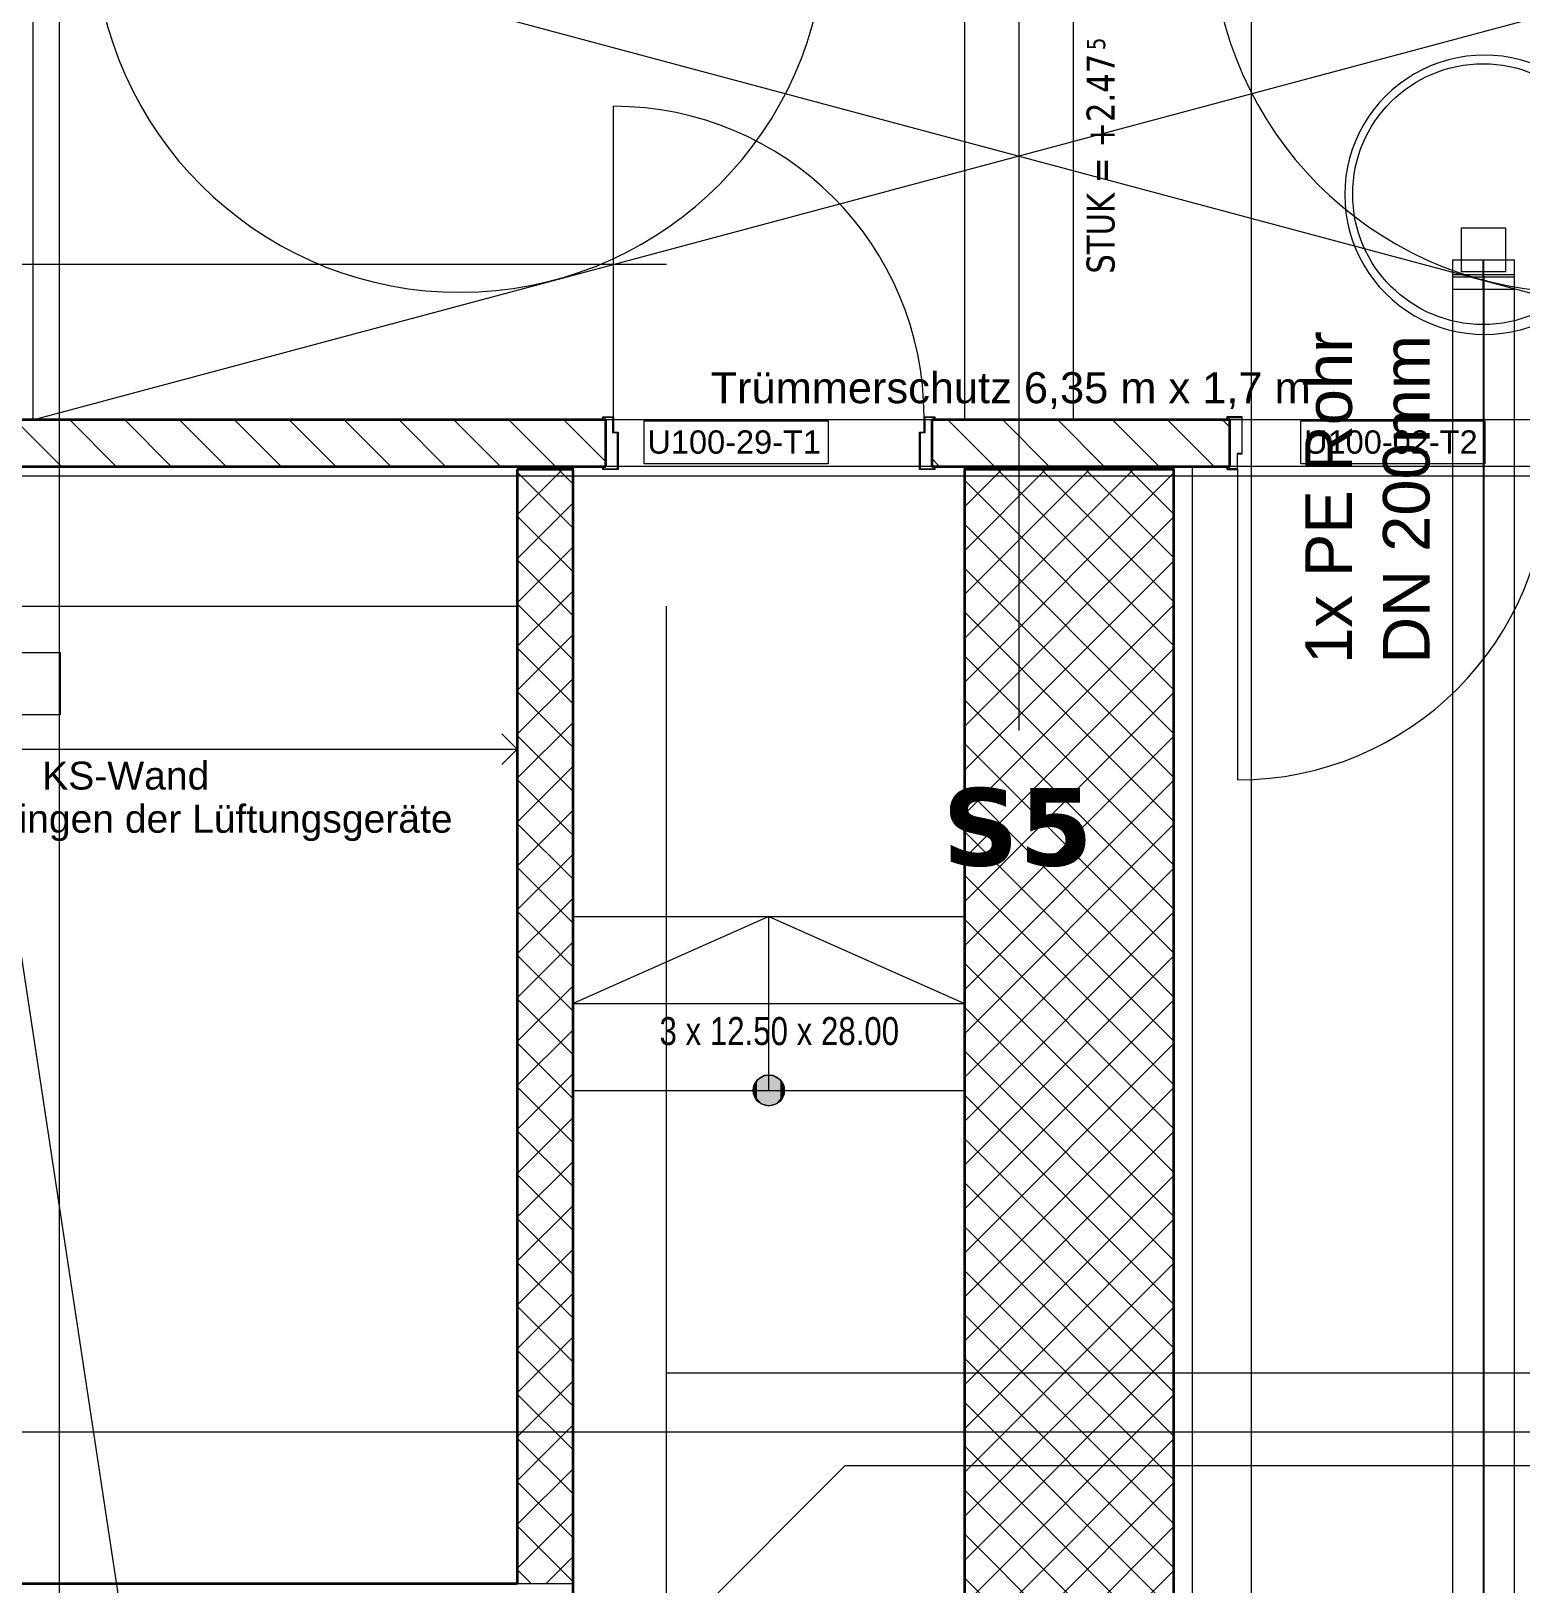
# Model space of a CAD drawing. Extents: x -1907 to 937, y -179 to 966.
# Drawn here: x -577.9 to -481.9, y 522.2 to 622.2 of the extents above; entities that cross this region are included whole.
import ezdxf
from ezdxf.lldxf.tags import DXFTag

# ---------------------------------------------------------------- set-up
doc = ezdxf.new("R2010")
doc.units = 0
doc.layers.get('0').update_dxf_attribs({"lineweight": 13})
for name, color, linetype, lineweight in [('A-____-NOTE-TEXT', 7, 'Continuous', 9), ('A-DETL-____-HDLN', 7, '_Verdeckte Linien_', 9), ('A-DETL-GENF-HDLN', 7, '_Verdeckte Linien_', 9), ('A-DOOR-____-HDLN', 7, '_Verdeckte Linien_', 9), ('A-DOOR-____-IDEN', 7, 'Continuous', 5), ('A-DOOR-____-OTLN', 7, 'Continuous', 9), ('A-DOOR-FRAM-MCUT', 7, 'Continuous', 9), ('A-DOOR-OPNG-OTLN', 7, 'Continuous', 9), ('A-FLOR-____-OTLN', 7, 'Continuous', 9), ('A-GENM-____-OTLN', 7, 'Continuous', 9), ('A-WALL-____-MCUT', 7, 'Continuous', 35), ('A-WALL-____-PATT', 7, 'Continuous', 35), ('S-GRID-____-OTLN', 7, 'Continuous', 5), ('S-STRS-____-IDEN', 7, 'Continuous', 9), ('S-STRS-____-OTLN', 7, 'Continuous', 9), ('Text', 7, 'Continuous', 5)]:
    doc.layers.add(name, color=color, linetype=linetype, lineweight=lineweight)
for name, color, linetype, lineweight, true_color in [('A-DETL-____-OTLN', 5, 'Continuous', 9, 0x0000ff), ('EL01_WAN_Röhre Boden', 7, 'Continuous', 13, 0xff6666), ('EL01_WAN_Röhre Boden Typ', 1, 'Continuous', 13, 0xff0000), ('EL01_WAN_Schlaufkasten', 1, 'Continuous', 13, 0xff0000), ('S-GRID-____-IDEN', 7, 'Continuous', 9, 0x5555aa)]:
    doc.layers.add(name, color=color, linetype=linetype, lineweight=lineweight, true_color=true_color)
doc.styles.get("Standard").update_dxf_attribs({"font": 'arial.ttf'})
tags = doc.linetypes.add('_Rasterlinie_', pattern=[0.375, 0.2, -0.05, 0.075, -0.05]).pattern_tags.tags
tags[10:11] = [DXFTag(74, 4), DXFTag(75, 0), DXFTag(340, '0'), DXFTag(46, 1.0), DXFTag(50, 0.0), DXFTag(44, 0.0), DXFTag(45, 0.0)]
tags[8:9] = [DXFTag(74, 4), DXFTag(75, 0), DXFTag(340, '0'), DXFTag(46, 1.0), DXFTag(50, 0.0), DXFTag(44, 0.0), DXFTag(45, 0.0)]
tags[6:7] = [DXFTag(74, 4), DXFTag(75, 0), DXFTag(340, '0'), DXFTag(46, 1.0), DXFTag(50, 0.0), DXFTag(44, 0.0), DXFTag(45, 0.0)]
tags[4:5] = [DXFTag(74, 4), DXFTag(75, 0), DXFTag(340, '0'), DXFTag(46, 1.0), DXFTag(50, 0.0), DXFTag(44, 0.0), DXFTag(45, 0.0)]
tags = doc.linetypes.add('_Strichliert - Fein_', pattern=[0.15, 0.1, -0.05]).pattern_tags.tags
tags[6:7] = [DXFTag(74, 4), DXFTag(75, 0), DXFTag(340, '0'), DXFTag(46, 1.0), DXFTag(50, 0.0), DXFTag(44, 0.0), DXFTag(45, 0.0)]
tags[4:5] = [DXFTag(74, 4), DXFTag(75, 0), DXFTag(340, '0'), DXFTag(46, 1.0), DXFTag(50, 0.0), DXFTag(44, 0.0), DXFTag(45, 0.0)]
tags = doc.linetypes.add('_Verdeckte Linien_', pattern=[0.15, 0.1, -0.05]).pattern_tags.tags
tags[6:7] = [DXFTag(74, 4), DXFTag(75, 0), DXFTag(340, '0'), DXFTag(46, 1.0), DXFTag(50, 0.0), DXFTag(44, 0.0), DXFTag(45, 0.0)]
tags[4:5] = [DXFTag(74, 4), DXFTag(75, 0), DXFTag(340, '0'), DXFTag(46, 1.0), DXFTag(50, 0.0), DXFTag(44, 0.0), DXFTag(45, 0.0)]
tags = doc.linetypes.add('ACAD_ISO03W100', pattern=[30, 12, -18]).pattern_tags.tags
tags[6:7] = [DXFTag(74, 4), DXFTag(75, 0), DXFTag(340, '0'), DXFTag(46, 0.0), DXFTag(50, 0.0), DXFTag(44, 0.0), DXFTag(45, 0.0)]
tags[4:5] = [DXFTag(74, 4), DXFTag(75, 0), DXFTag(340, '0'), DXFTag(46, 0.0), DXFTag(50, 0.0), DXFTag(44, 0.0), DXFTag(45, 0.0)]
tags = doc.linetypes.add('Grundrissdarstellung Sturz', pattern=[0.25, 0.15, -0.05, 0, -0.05]).pattern_tags.tags
tags[10:11] = [DXFTag(74, 4), DXFTag(75, 0), DXFTag(340, '0'), DXFTag(46, 1.0), DXFTag(50, 0.0), DXFTag(44, 0.0), DXFTag(45, 0.0)]
tags[8:9] = [DXFTag(74, 4), DXFTag(75, 0), DXFTag(340, '0'), DXFTag(46, 1.0), DXFTag(50, 0.0), DXFTag(44, 0.0), DXFTag(45, 0.0)]
tags[6:7] = [DXFTag(74, 4), DXFTag(75, 0), DXFTag(340, '0'), DXFTag(46, 1.0), DXFTag(50, 0.0), DXFTag(44, 0.0), DXFTag(45, 0.0)]
tags[4:5] = [DXFTag(74, 4), DXFTag(75, 0), DXFTag(340, '0'), DXFTag(46, 1.0), DXFTag(50, 0.0), DXFTag(44, 0.0), DXFTag(45, 0.0)]
tags = doc.linetypes.add('STRICHPUNKT2', pattern=[12.7, 6.35, -3.175, 0, -3.175]).pattern_tags.tags
tags[10:11] = [DXFTag(74, 4), DXFTag(75, 0), DXFTag(340, '0'), DXFTag(46, 0.0), DXFTag(50, 0.0), DXFTag(44, 0.0), DXFTag(45, 0.0)]
tags[8:9] = [DXFTag(74, 4), DXFTag(75, 0), DXFTag(340, '0'), DXFTag(46, 0.0), DXFTag(50, 0.0), DXFTag(44, 0.0), DXFTag(45, 0.0)]
tags[6:7] = [DXFTag(74, 4), DXFTag(75, 0), DXFTag(340, '0'), DXFTag(46, 0.0), DXFTag(50, 0.0), DXFTag(44, 0.0), DXFTag(45, 0.0)]
tags[4:5] = [DXFTag(74, 4), DXFTag(75, 0), DXFTag(340, '0'), DXFTag(46, 0.0), DXFTag(50, 0.0), DXFTag(44, 0.0), DXFTag(45, 0.0)]

# ---------------------------------------------------------------- blocks, each defined once
blk = doc.blocks.new('Referenz-A0UJ2810XE', base_point=(-1920.13, -159.41))
at = {"layer": 'A-DETL-____-HDLN', "color": 0, "linetype": '_Verdeckte Linien_', "ltscale": 0.13}
for p, q in [((-536.96, 607.15), (-701.36, 607.15)), ((-536.96, 333.75), (-536.96, 585.15)), ((-536.96, 535.75), (-340.66, 535.75)), ((-540.86, 514.35), (-525.46, 529.75)), ((-340.66, 529.75), (-525.46, 529.75))]:
    blk.add_line(p, q, dxfattribs=at)
at = {"layer": 'A-DETL-____-OTLN', "color": 0, "linetype": '_Strichliert - Fein_', "ltscale": 0.13}
blk.add_line((-503.06, 430.75), (-503.06, 594.15), dxfattribs=at)
at = {"layer": 'A-DETL-____-OTLN', "color": 0, "linetype": 'Continuous', "ltscale": 0.13}
for p, q in [((-546.56, 574.93), (-546.56, 577.93)), ((-546.56, 575.93), (-547.55, 576.92)), ((-602.56, 575.93), (-546.56, 575.93)), ((-546.56, 575.93), (-547.55, 574.94))]:
    blk.add_line(p, q, dxfattribs=at)
at = {"layer": 'A-DETL-GENF-HDLN', "color": 0, "linetype": '_Verdeckte Linien_', "ltscale": 0.13}
for p, q in [((-577.76, 631.15), (-577.76, 597.15)), ((-577.76, 597.15), (-450.76, 631.15)), ((-577.76, 631.15), (-450.76, 597.15)), ((-450.76, 597.15), (-577.76, 597.15)), ((-583.31, 594.15), (-556.76, 419.27))]:
    blk.add_line(p, q, dxfattribs=at)
at = {"layer": 'A-DOOR-____-HDLN', "color": 0, "linetype": '_Verdeckte Linien_', "ltscale": 0.13}
for centre, major_axis in [((-550.26, 628.95), (-23.49, -2.11)), ((-478.26, 628.95), (-23.5, -2))]:
    blk.add_ellipse(centre, major_axis=major_axis, ratio=1, start_param=0, end_param=2.96706, dxfattribs=at)
at = {"layer": 'A-DOOR-____-IDEN', "color": 0, "linetype": 'Continuous', "ltscale": 0.13}
for p, q in [((-538.38, 597.09), (-526.54, 597.09)), ((-538.38, 594.31), (-538.38, 597.09)), ((-526.54, 597.09), (-526.54, 594.31)), ((-496.08, 597.09), (-484.24, 597.09)), ((-496.08, 594.31), (-496.08, 597.09)), ((-484.24, 597.09), (-484.24, 594.31)), ((-526.54, 594.31), (-538.38, 594.31)), ((-484.24, 594.31), (-496.08, 594.31))]:
    blk.add_line(p, q, dxfattribs=at)
at = {"layer": 'A-DOOR-____-OTLN', "color": 0, "linetype": 'Grundrissdarstellung Sturz', "ltscale": 0.13}
for p, q in [((-517.76, 631.15), (-517.76, 597.15)), ((-510.76, 631.15), (-510.76, 597.15)), ((-519.86, 597.15), (-540.86, 597.15)), ((-479.66, 597.15), (-500.66, 597.15)), ((-519.86, 594.15), (-540.86, 594.15)), ((-479.66, 594.15), (-500.66, 594.15))]:
    blk.add_line(p, q, dxfattribs=at)
at = {"layer": 'A-DOOR-FRAM-MCUT', "color": 0, "linetype": 'Continuous', "ltscale": 0.13}
for p, q in [((-541.06, 597.15), (-541.06, 597.35)), ((-541.06, 597.35), (-540.36, 597.35)), ((-541.02, 597.31), (-541.02, 597.15)), ((-540.4, 597.31), (-541.02, 597.31)), ((-540.4, 596.31), (-540.4, 597.31)), ((-540.36, 597.35), (-540.36, 596.35)), ((-520.36, 596.35), (-520.36, 597.35)), ((-520.36, 597.35), (-519.66, 597.35)), ((-520.32, 597.31), (-520.32, 596.31)), ((-519.7, 597.31), (-520.32, 597.31)), ((-519.7, 597.15), (-519.7, 597.31)), ((-519.66, 597.35), (-519.66, 597.15)), ((-499.86, 597.35), (-500.86, 597.35)), ((-500.86, 597.35), (-500.86, 597.15)), ((-500.82, 597.15), (-500.82, 597.31)), ((-500.82, 597.31), (-499.9, 597.31)), ((-499.9, 597.31), (-499.9, 594.99)), ((-499.86, 594.95), (-499.86, 597.35)), ((-541.02, 597.15), (-541.06, 597.15)), ((-540.1, 596.31), (-540.4, 596.31)), ((-540.36, 596.35), (-540.06, 596.35)), ((-540.1, 593.99), (-540.1, 596.31)), ((-540.06, 596.35), (-540.06, 593.95)), ((-520.66, 596.35), (-520.36, 596.35)), ((-520.66, 593.95), (-520.66, 596.35)), ((-520.62, 596.31), (-520.62, 593.99)), ((-520.32, 596.31), (-520.62, 596.31)), ((-519.66, 597.15), (-519.7, 597.15)), ((-500.86, 597.15), (-500.82, 597.15)), ((-499.9, 594.99), (-500.2, 594.99)), ((-500.2, 594.99), (-500.2, 593.99)), ((-500.16, 593.95), (-500.16, 594.95)), ((-500.16, 594.95), (-499.86, 594.95)), ((-541.06, 594.15), (-541.02, 594.15)), ((-541.06, 593.95), (-541.06, 594.15)), ((-540.06, 593.95), (-541.06, 593.95)), ((-541.02, 594.15), (-541.02, 593.99)), ((-541.02, 593.99), (-540.1, 593.99)), ((-519.66, 593.95), (-520.66, 593.95)), ((-520.62, 593.99), (-519.7, 593.99)), ((-519.7, 594.15), (-519.66, 594.15)), ((-519.7, 593.99), (-519.7, 594.15)), ((-519.66, 594.15), (-519.66, 593.95)), ((-500.82, 594.15), (-500.86, 594.15)), ((-500.86, 594.15), (-500.86, 593.95)), ((-500.86, 593.95), (-500.16, 593.95)), ((-500.82, 593.99), (-500.82, 594.15)), ((-500.2, 593.99), (-500.82, 593.99))]:
    blk.add_line(p, q, dxfattribs=at)
at = {"layer": 'A-DOOR-OPNG-OTLN', "color": 0, "linetype": 'Continuous', "ltscale": 0.13}
for p, q in [((-540.36, 597.35), (-540.36, 617.35)), ((-500.16, 593.95), (-500.16, 573.95))]:
    blk.add_line(p, q, dxfattribs=at)
for centre, major_axis in [((-540.36, 597.35), (20, 0)), ((-500.16, 593.95), (0, -20))]:
    blk.add_ellipse(centre, major_axis=major_axis, ratio=1, start_param=0, end_param=1.570796, dxfattribs=at)
at = {"layer": 'A-FLOR-____-OTLN', "color": 0, "linetype": 'Continuous', "ltscale": 0.13}
for p, q in [((-542.96, 594.15), (-542.96, 593.95)), ((-517.76, 593.95), (-517.76, 594.15)), ((-504.26, 594.15), (-504.26, 593.95)), ((-602.56, 585.15), (-546.56, 585.15)), ((-542.96, 565.15), (-517.76, 565.15))]:
    blk.add_line(p, q, dxfattribs=at)
for major_axis in [(9, 0), (-9, 0)]:
    blk.add_ellipse((-484.26, 611.65), major_axis=major_axis, ratio=1, start_param=0, end_param=3.141593, dxfattribs=at)
at = {"layer": 'A-GENM-____-OTLN', "color": 0, "linetype": 'Continuous', "ltscale": 0.13}
for major_axis in [(9, 0), (-9, 0)]:
    blk.add_ellipse((-484.26, 611.65), major_axis=major_axis, ratio=1, start_param=0, end_param=3.141593, dxfattribs=at)
at = {"layer": 'A-WALL-____-MCUT', "color": 0, "linetype": 'Continuous', "ltscale": 0.35}
for p, q in [((-540.86, 597.15), (-602.56, 597.15)), ((-540.86, 594.15), (-540.86, 597.15)), ((-500.66, 597.15), (-519.86, 597.15)), ((-519.86, 597.15), (-519.86, 594.15)), ((-500.66, 594.15), (-500.66, 597.15)), ((-602.56, 594.15), (-540.86, 594.15)), ((-546.56, 593.95), (-546.56, 522.15)), ((-542.96, 593.95), (-546.56, 593.95)), ((-542.96, 518.55), (-542.96, 593.95)), ((-519.86, 594.15), (-500.66, 594.15)), ((-517.76, 593.95), (-517.76, 224.65)), ((-504.26, 593.95), (-517.76, 593.95)), ((-504.26, 430.75), (-504.26, 593.95)), ((-546.56, 522.15), (-613.66, 522.15))]:
    blk.add_line(p, q, dxfattribs=at)
at = {"layer": 'A-WALL-____-MCUT', "color": 0, "linetype": 'Continuous', "lineweight": 9, "ltscale": 0.13}
blk.add_line((-542.96, 522.15), (-546.56, 522.15), dxfattribs=at)
at = {"layer": 'A-WALL-____-PATT', "color": 0, "linetype": 'Continuous', "lineweight": 9, "ltscale": 0.13}
for p, q in [((-578.93, 597.15), (-575.93, 594.15)), ((-575.39, 597.15), (-572.39, 594.15)), ((-571.85, 597.15), (-568.85, 594.15)), ((-568.32, 597.15), (-565.32, 594.15)), ((-564.78, 597.15), (-561.78, 594.15)), ((-561.25, 597.15), (-558.25, 594.15)), ((-557.71, 597.15), (-554.71, 594.15)), ((-554.18, 597.15), (-551.18, 594.15)), ((-550.64, 597.15), (-547.64, 594.15)), ((-547.11, 597.15), (-544.11, 594.15)), ((-543.57, 597.15), (-540.86, 594.44)), ((-518.82, 597.15), (-515.82, 594.15)), ((-515.29, 597.15), (-512.29, 594.15)), ((-511.75, 597.15), (-508.75, 594.15)), ((-508.22, 597.15), (-505.22, 594.15)), ((-504.68, 597.15), (-501.68, 594.15)), ((-501.14, 597.15), (-500.66, 596.67)), ((-519.86, 594.65), (-519.36, 594.15)), ((-546.56, 593.86), (-546.47, 593.95)), ((-546.56, 591.03), (-543.64, 593.95)), ((-542.96, 590.18), (-546.56, 593.78)), ((-542.96, 593.01), (-543.91, 593.95)), ((-517.76, 591.54), (-515.35, 593.95)), ((-517.76, 588.71), (-512.53, 593.95)), ((-517.76, 585.89), (-509.7, 593.95)), ((-517.76, 583.06), (-506.87, 593.95)), ((-517.76, 580.23), (-504.26, 593.73)), ((-504.26, 582.59), (-515.62, 593.95)), ((-504.26, 585.42), (-512.79, 593.95)), ((-504.26, 588.25), (-509.96, 593.95)), ((-504.26, 591.08), (-507.14, 593.95)), ((-504.26, 593.9), (-504.31, 593.95)), ((-504.26, 579.76), (-517.76, 593.26)), ((-546.56, 588.2), (-542.96, 591.8)), ((-542.96, 587.35), (-546.56, 590.95)), ((-517.76, 577.4), (-504.26, 590.9)), ((-504.26, 576.93), (-517.76, 590.43)), ((-546.56, 585.37), (-542.96, 588.97)), ((-542.96, 584.52), (-546.56, 588.12)), ((-517.76, 574.57), (-504.26, 588.07)), ((-504.26, 574.1), (-517.76, 587.6)), ((-546.56, 582.54), (-542.96, 586.14)), ((-542.96, 581.69), (-546.56, 585.29)), ((-517.76, 571.74), (-504.26, 585.24)), ((-504.26, 571.28), (-517.76, 584.78)), ((-546.56, 579.71), (-542.96, 583.31)), ((-542.96, 578.86), (-546.56, 582.46)), ((-517.76, 568.92), (-504.26, 582.42)), ((-504.26, 568.45), (-517.76, 581.95)), ((-546.56, 576.89), (-542.96, 580.49)), ((-542.96, 576.04), (-546.56, 579.64)), ((-517.76, 566.09), (-504.26, 579.59)), ((-504.26, 565.62), (-517.76, 579.12)), ((-546.56, 574.06), (-542.96, 577.66)), ((-542.96, 573.21), (-546.56, 576.81)), ((-517.76, 563.26), (-504.26, 576.76)), ((-504.26, 562.79), (-517.76, 576.29)), ((-546.56, 571.23), (-542.96, 574.83)), ((-542.96, 570.38), (-546.56, 573.98)), ((-517.76, 560.43), (-504.26, 573.93)), ((-504.26, 559.96), (-517.76, 573.46)), ((-546.56, 568.4), (-542.96, 572)), ((-542.96, 567.55), (-546.56, 571.15)), ((-517.76, 557.6), (-504.26, 571.1)), ((-504.26, 557.13), (-517.76, 570.63)), ((-546.56, 565.57), (-542.96, 569.17)), ((-543.39, 565.15), (-546.56, 568.32)), ((-517.76, 554.77), (-504.26, 568.27)), ((-504.26, 554.31), (-517.76, 567.81)), ((-544.15, 565.15), (-542.96, 566.34)), ((-546.22, 565.15), (-546.56, 565.49)), ((-517.76, 551.95), (-504.26, 565.45)), ((-546.56, 562.74), (-544.15, 565.15)), ((-542.96, 561.89), (-546.22, 565.15)), ((-542.96, 564.72), (-543.39, 565.15)), ((-504.26, 551.48), (-517.76, 564.98)), ((-546.56, 559.91), (-542.96, 563.51)), ((-542.96, 559.06), (-546.56, 562.66)), ((-517.76, 549.12), (-504.26, 562.62)), ((-504.26, 548.65), (-517.76, 562.15)), ((-546.56, 557.09), (-542.96, 560.69)), ((-542.96, 556.24), (-546.56, 559.84)), ((-517.76, 546.29), (-504.26, 559.79)), ((-504.26, 545.82), (-517.76, 559.32)), ((-546.56, 554.26), (-542.96, 557.86)), ((-542.96, 553.41), (-546.56, 557.01)), ((-517.76, 543.46), (-504.26, 556.96)), ((-504.26, 542.99), (-517.76, 556.49)), ((-546.56, 551.43), (-542.96, 555.03)), ((-542.96, 550.58), (-546.56, 554.18)), ((-517.76, 540.63), (-504.26, 554.13)), ((-504.26, 540.16), (-517.76, 553.66)), ((-546.56, 548.6), (-542.96, 552.2)), ((-542.96, 547.75), (-546.56, 551.35)), ((-517.76, 537.8), (-504.26, 551.3)), ((-504.26, 537.34), (-517.76, 550.84)), ((-546.56, 545.77), (-542.96, 549.37)), ((-542.96, 544.92), (-546.56, 548.52)), ((-517.76, 534.97), (-504.26, 548.47)), ((-504.26, 534.51), (-517.76, 548.01)), ((-546.56, 542.94), (-542.96, 546.54)), ((-542.96, 542.09), (-546.56, 545.69)), ((-517.76, 532.15), (-504.26, 545.65)), ((-504.26, 531.68), (-517.76, 545.18)), ((-546.56, 540.12), (-542.96, 543.72)), ((-542.96, 539.27), (-546.56, 542.87)), ((-517.76, 529.32), (-504.26, 542.82)), ((-504.26, 528.85), (-517.76, 542.35)), ((-546.56, 537.29), (-542.96, 540.89)), ((-542.96, 536.44), (-546.56, 540.04)), ((-517.76, 526.49), (-504.26, 539.99)), ((-504.26, 526.02), (-517.76, 539.52)), ((-546.56, 534.46), (-542.96, 538.06)), ((-542.96, 533.61), (-546.56, 537.21)), ((-517.76, 523.66), (-504.26, 537.16)), ((-504.26, 523.19), (-517.76, 536.69)), ((-546.56, 531.63), (-542.96, 535.23)), ((-542.96, 530.78), (-546.56, 534.38)), ((-517.76, 520.83), (-504.26, 534.33)), ((-504.26, 520.36), (-517.76, 533.86)), ((-546.56, 528.8), (-542.96, 532.4)), ((-542.96, 527.95), (-546.56, 531.55)), ((-517.76, 518), (-504.26, 531.5)), ((-504.26, 517.54), (-517.76, 531.04)), ((-546.56, 525.97), (-542.96, 529.57)), ((-542.96, 525.12), (-546.56, 528.72)), ((-517.76, 515.18), (-504.26, 528.68)), ((-504.26, 514.71), (-517.76, 528.21)), ((-546.56, 523.15), (-542.96, 526.75)), ((-542.96, 522.29), (-546.56, 525.89)), ((-517.76, 512.35), (-504.26, 525.85)), ((-504.26, 511.88), (-517.76, 525.38)), ((-544.73, 522.15), (-542.96, 523.92)), ((-545.64, 522.15), (-546.56, 523.07)), ((-517.76, 509.52), (-504.26, 523.02)), ((-504.26, 509.05), (-517.76, 522.55))]:
    blk.add_line(p, q, dxfattribs=at)
at = {"layer": 'S-GRID-____-OTLN', "color": 0, "linetype": '_Rasterlinie_', "ltscale": 0.13}
for p, q in [((-576.06, 186.65), (-576.06, 950.47)), ((-514.26, 950.47), (-514.26, 577.14)), ((-499.26, 186.65), (-499.26, 950.47)), ((-928.26, 593.55), (316.93, 593.55)), ((-944.26, 531.95), (300.93, 531.95))]:
    blk.add_line(p, q, dxfattribs=at)
at = {"layer": 'S-STRS-____-OTLN', "color": 0, "linetype": 'Continuous', "ltscale": 0.13}
for p, q in [((-542.96, 565.15), (-517.76, 565.15)), ((-530.36, 565.15), (-542.96, 559.55)), ((-530.36, 559.55), (-530.36, 565.15)), ((-530.36, 565.15), (-517.76, 559.55)), ((-542.96, 559.55), (-517.76, 559.55)), ((-530.36, 553.95), (-530.36, 559.55)), ((-531.12, 554.6), (-531.35, 554.09)), ((-530.64, 554.91), (-531.12, 554.6)), ((-530.08, 554.91), (-530.64, 554.91)), ((-529.61, 554.6), (-530.08, 554.91)), ((-529.37, 554.09), (-529.61, 554.6)), ((-542.96, 553.95), (-517.76, 553.95)), ((-531.35, 554.09), (-531.27, 553.53)), ((-531.27, 553.53), (-530.9, 553.11)), ((-529.82, 553.11), (-529.45, 553.53)), ((-529.45, 553.53), (-529.37, 554.09)), ((-530.9, 553.11), (-530.36, 552.95)), ((-530.36, 552.95), (-529.82, 553.11))]:
    blk.add_line(p, q, dxfattribs=at)
at = {"layer": 'S-STRS-____-OTLN', "color": 0, "linetype": '_Verdeckte Linien_', "ltscale": 0.13}
for p, q in [((-542.96, 559.55), (-517.76, 559.55)), ((-542.96, 553.95), (-517.76, 553.95))]:
    blk.add_line(p, q, dxfattribs=at)
at = {"layer": 'S-STRS-____-OTLN', "color": 0, "linetype": 'Continuous', "ltscale": 0.13}
blk.add_circle((-530.36, 553.95), 1, dxfattribs=at)
for points in [[(-531.27, 553.53), (-531.35, 554.09), (-531.27, 554.27)], [(-531.25, 553.5), (-531.31, 554.26), (-531.25, 554.4)], [(-531.12, 553.36), (-531.27, 554.27), (-531.12, 554.6)], [(-531.27, 553.53), (-531.27, 554.27), (-531.12, 553.36)], [(-531.17, 553.36), (-531.25, 554.4), (-531.17, 554.54)], [(-531.25, 553.5), (-531.25, 554.4), (-531.17, 553.36)], [(-531.07, 553.24), (-531.17, 554.54), (-531.07, 554.66)], [(-531.17, 553.36), (-531.17, 554.54), (-531.07, 553.24)], [(-530.9, 553.11), (-531.12, 554.6), (-530.9, 554.74)], [(-531.12, 553.36), (-531.12, 554.6), (-530.9, 553.11)], [(-530.95, 553.14), (-531.07, 554.66), (-530.95, 554.76)], [(-531.07, 553.24), (-531.07, 554.66), (-530.95, 553.14)], [(-530.82, 553.06), (-530.95, 554.76), (-530.82, 554.84)], [(-530.95, 553.14), (-530.95, 554.76), (-530.82, 553.06)], [(-530.64, 553.03), (-530.9, 554.74), (-530.64, 554.91)], [(-530.9, 553.11), (-530.9, 554.74), (-530.64, 553.03)], [(-530.67, 553), (-530.82, 554.84), (-530.67, 554.9)], [(-530.82, 553.06), (-530.82, 554.84), (-530.67, 553)], [(-530.52, 552.96), (-530.67, 554.9), (-530.52, 554.94)], [(-530.67, 553), (-530.67, 554.9), (-530.52, 552.96)], [(-530.64, 553.03), (-530.64, 554.91), (-530.36, 552.95)], [(-530.36, 552.95), (-530.64, 554.91), (-530.36, 554.91)], [(-530.36, 552.95), (-530.52, 554.94), (-530.36, 554.95)], [(-530.52, 552.96), (-530.52, 554.94), (-530.36, 552.95)], [(-530.36, 552.95), (-530.36, 554.95), (-530.2, 552.96)], [(-530.2, 552.96), (-530.36, 554.95), (-530.2, 554.94)], [(-530.36, 552.95), (-530.36, 554.91), (-530.08, 553.03)], [(-530.08, 553.03), (-530.36, 554.91), (-530.08, 554.91)], [(-530.2, 552.96), (-530.2, 554.94), (-530.05, 553)], [(-530.05, 553), (-530.2, 554.94), (-530.05, 554.9)], [(-530.08, 553.03), (-530.08, 554.91), (-529.82, 553.11)], [(-529.82, 553.11), (-530.08, 554.91), (-529.82, 554.74)], [(-530.05, 553), (-530.05, 554.9), (-529.91, 553.06)], [(-529.91, 553.06), (-530.05, 554.9), (-529.91, 554.84)], [(-529.91, 553.06), (-529.91, 554.84), (-529.77, 553.14)], [(-529.77, 553.14), (-529.91, 554.84), (-529.77, 554.76)], [(-529.82, 553.11), (-529.82, 554.74), (-529.61, 553.36)], [(-529.61, 553.36), (-529.82, 554.74), (-529.61, 554.6)], [(-529.77, 553.14), (-529.77, 554.76), (-529.65, 553.24)], [(-529.65, 553.24), (-529.77, 554.76), (-529.65, 554.66)], [(-529.65, 553.24), (-529.65, 554.66), (-529.55, 553.36)], [(-529.55, 553.36), (-529.65, 554.66), (-529.55, 554.54)], [(-529.61, 553.36), (-529.61, 554.6), (-529.45, 553.53)], [(-529.45, 553.53), (-529.61, 554.6), (-529.45, 554.27)], [(-529.55, 553.36), (-529.55, 554.54), (-529.47, 553.5)], [(-529.47, 553.5), (-529.55, 554.54), (-529.47, 554.4)], [(-529.47, 553.5), (-529.47, 554.4), (-529.41, 553.64)], [(-529.41, 553.64), (-529.47, 554.4), (-529.41, 554.26)], [(-529.45, 553.53), (-529.45, 554.27), (-529.37, 554.09)], [(-531.35, 553.79), (-531.36, 553.95), (-531.35, 554.11)], [(-531.31, 553.64), (-531.35, 554.11), (-531.31, 554.26)], [(-531.35, 553.79), (-531.35, 554.11), (-531.31, 553.64)], [(-531.31, 553.64), (-531.31, 554.26), (-531.25, 553.5)], [(-529.41, 553.64), (-529.41, 554.26), (-529.37, 553.79)], [(-529.37, 553.79), (-529.41, 554.26), (-529.37, 554.11)], [(-529.37, 553.79), (-529.37, 554.11), (-529.36, 553.95)]]:
    blk.add_solid(points, dxfattribs=at)
at = {"layer": 'A-____-NOTE-TEXT', "color": 0, "linetype": 'Continuous', "lineweight": 5, "ltscale": 0.13, "insert": (-534.11, 600.22), "char_height": 2, "attachment_point": 1}
blk.add_mtext('{\\fArial;Trümmerschutz 6,35 m x 1,7 m}', dxfattribs=at)
at = {"layer": 'A-DOOR-____-IDEN', "color": 0, "linetype": 'Continuous', "ltscale": 0.13, "attachment_point": 1, "rotation": 90}
for s, insert, char_height in [('{\\W0.8;\\fVerdana;5}', (-509.86, 620.96), 1.1699), ('{\\W0.8;\\fVerdana;STUK = +2.47}', (-509.89, 606.57), 1.8)]:
    blk.add_mtext(s, dxfattribs=dict(at, insert=insert, char_height=char_height))
at = {"layer": 'A-DOOR-____-IDEN', "color": 0, "linetype": 'Continuous', "ltscale": 0.13, "char_height": 1.5, "attachment_point": 1}
for s, insert in [('{\\fArial;U100-29-T1}', (-538.18, 596.47)), ('{\\fArial;U100-02-T2}', (-495.88, 596.47))]:
    blk.add_mtext(s, dxfattribs=dict(at, insert=insert))
at = {"layer": 'S-GRID-____-IDEN', "color": 0, "linetype": 'Continuous', "lineweight": 5, "ltscale": 0.13, "insert": (-519.19, 573.43), "char_height": 5, "attachment_point": 1}
blk.add_mtext('{\\fVerdana|b1|i0;S5}', dxfattribs=at)
at = {"layer": 'S-STRS-____-IDEN', "color": 0, "linetype": 'Continuous', "lineweight": 5, "ltscale": 0.13, "insert": (-537.4, 558.67), "char_height": 1.8, "attachment_point": 1}
blk.add_mtext('{\\W0.8;\\fArial;3 x 12.50 x 28.00}', dxfattribs=at)
at = {"layer": 'Text', "color": 0, "linetype": 'Continuous', "ltscale": 0.13, "char_height": 1.8, "attachment_point": 1}
for s, insert in [('{\\fArial;KS-Wand}', (-577.16, 575.13)), ('{\\fArial;nach Einbringen der Lüftungsgeräte}', (-590.71, 572.35))]:
    blk.add_mtext(s, dxfattribs=dict(at, insert=insert))
blk = doc.blocks.new('Leerdose Hohlraumboden-A0UJ283UXE', base_point=(-492.75, 603.29))
at = {"color": 0, "linetype": 'ByBlock', "lineweight": -2, "ltscale": 0.13}
blk.add_circle((-484.35, 611.69), 8.4, dxfattribs=at)
blk = doc.blocks.new('Wickelfalzrohr-A0UJ2880XE', base_point=(-486.32, 517.93))
at = {"color": 0, "linetype": 'ByBlock', "lineweight": -2, "ltscale": 0.13}
for p, q in [((-486.32, 606.36), (-486.32, 517.93)), ((-486.32, 606.36), (-485.15, 606.36)), ((-485.15, 606.36), (-483.49, 606.36)), ((-483.49, 606.36), (-482.32, 606.36)), ((-482.32, 517.93), (-482.32, 606.36)), ((-486.32, 517.93), (-485.15, 517.93)), ((-485.15, 517.93), (-483.49, 517.93)), ((-483.49, 517.93), (-482.32, 517.93))]:
    blk.add_line(p, q, dxfattribs=at)
at = {"color": 0, "linetype": 'STRICHPUNKT2', "lineweight": 25, "ltscale": 0.25}
blk.add_line((-484.32, 606.36), (-484.32, 517.93), dxfattribs=at)
blk = doc.blocks.new('Steckverbinder-A0UJ2898XE', base_point=(-486.32, 605.56))
at = {"color": 0, "linetype": 'ByBlock', "lineweight": -2, "ltscale": 0.13}
for p, q in [((-486.31, 607.46), (-486.31, 605.56)), ((-486.31, 607.46), (-485.14, 607.46)), ((-485.14, 607.46), (-483.5, 607.46)), ((-483.5, 607.46), (-482.33, 607.46)), ((-482.33, 605.56), (-482.33, 607.46)), ((-486.32, 606.51), (-482.32, 606.51)), ((-486.31, 605.56), (-485.14, 605.56)), ((-485.14, 605.56), (-483.5, 605.56)), ((-483.5, 605.56), (-482.33, 605.56))]:
    blk.add_line(p, q, dxfattribs=at)
at = {"color": 0, "linetype": 'STRICHPUNKT2', "lineweight": 25, "ltscale": 0.25}
blk.add_line((-484.32, 605.56), (-484.32, 607.46), dxfattribs=at)
blk = doc.blocks.new('Schlaufkasten Decke (multi)-A0UJ28C8XE', base_point=(-585.29, 578.15))
at = {"color": 0, "linetype": 'ByBlock', "lineweight": -2, "ltscale": 0.13}
for p, q in [((-585.29, 582.15), (-576.01, 582.15)), ((-585.29, 578.15), (-585.29, 582.15)), ((-576.01, 582.15), (-576.01, 578.15)), ((-576.01, 578.15), (-585.29, 578.15))]:
    blk.add_line(p, q, dxfattribs=at)
at = {"color": 0, "linetype": 'ByBlock', "lineweight": -2, "ltscale": 0.13, "insert": (-582.23, 581.03), "char_height": 1.76, "attachment_point": 1}
blk.add_mtext('{\\fArial;SK}', dxfattribs=at)
blk = doc.blocks.new('Bodendose (multi) UP-A0UJ28FYXE', base_point=(-485.74, 606.69))
at = {"color": 0, "linetype": 'ByBlock', "lineweight": -2, "ltscale": 0.13}
for p, q in [((-485.74, 609.53), (-482.9, 609.53)), ((-485.74, 606.69), (-485.74, 609.53)), ((-482.9, 609.53), (-482.9, 606.69)), ((-482.9, 606.69), (-485.74, 606.69))]:
    blk.add_line(p, q, dxfattribs=at)
blk = doc.blocks.new('Bauteilbeschriftung-A0UJ28JWXE', base_point=(-495.8, 581.43))
at = {"color": 0, "lineweight": -2, "char_height": 3, "attachment_point": 1, "rotation": 90}
for s, insert in [('{\\fArial;1x PE Rohr}', (-495.8, 581.43)), ('{\\fArial;DN 200mm}', (-490.8, 581.43))]:
    blk.add_mtext(s, dxfattribs=dict(at, insert=insert))

msp = doc.modelspace()

# ---------------------------------------------------------------- block references
at = {"color": 9, "lineweight": 25, "ltscale": 0.25, "true_color": 0xc0c0c0}
msp.add_blockref('Referenz-A0UJ2810XE', (-1920.13, -159.41), dxfattribs=at)
at = {"layer": 'EL01_WAN_Röhre Boden', "color": 1, "linetype": 'ACAD_ISO03W100', "ltscale": 1.3, "true_color": 0xff0000}
msp.add_blockref('Leerdose Hohlraumboden-A0UJ283UXE', (-492.75, 603.29), dxfattribs=at)
at = {"layer": 'EL01_WAN_Röhre Boden', "color": 1, "linetype": 'ACAD_ISO03W100', "ltscale": 0.13, "true_color": 0xff0000}
msp.add_blockref('Bodendose (multi) UP-A0UJ28FYXE', (-485.74, 606.69), dxfattribs=at)
at = {"layer": 'EL01_WAN_Röhre Boden', "color": 6, "linetype": 'ACAD_ISO03W100', "ltscale": 1.3, "true_color": 0xff00ff}
for name, p in [('Steckverbinder-A0UJ2898XE', (-486.32, 605.56)), ('Wickelfalzrohr-A0UJ2880XE', (-486.32, 517.93))]:
    msp.add_blockref(name, p, dxfattribs=at)
at = {"layer": 'EL01_WAN_Röhre Boden Typ', "color": 6, "linetype": 'Continuous', "ltscale": 1.3, "true_color": 0xff00ff}
msp.add_blockref('Bauteilbeschriftung-A0UJ28JWXE', (-495.8, 581.43), dxfattribs=at)
at = {"layer": 'EL01_WAN_Schlaufkasten', "ltscale": 0.13}
msp.add_blockref('Schlaufkasten Decke (multi)-A0UJ28C8XE', (-585.29, 578.15), dxfattribs=at)

doc.saveas('drawing.dxf')
